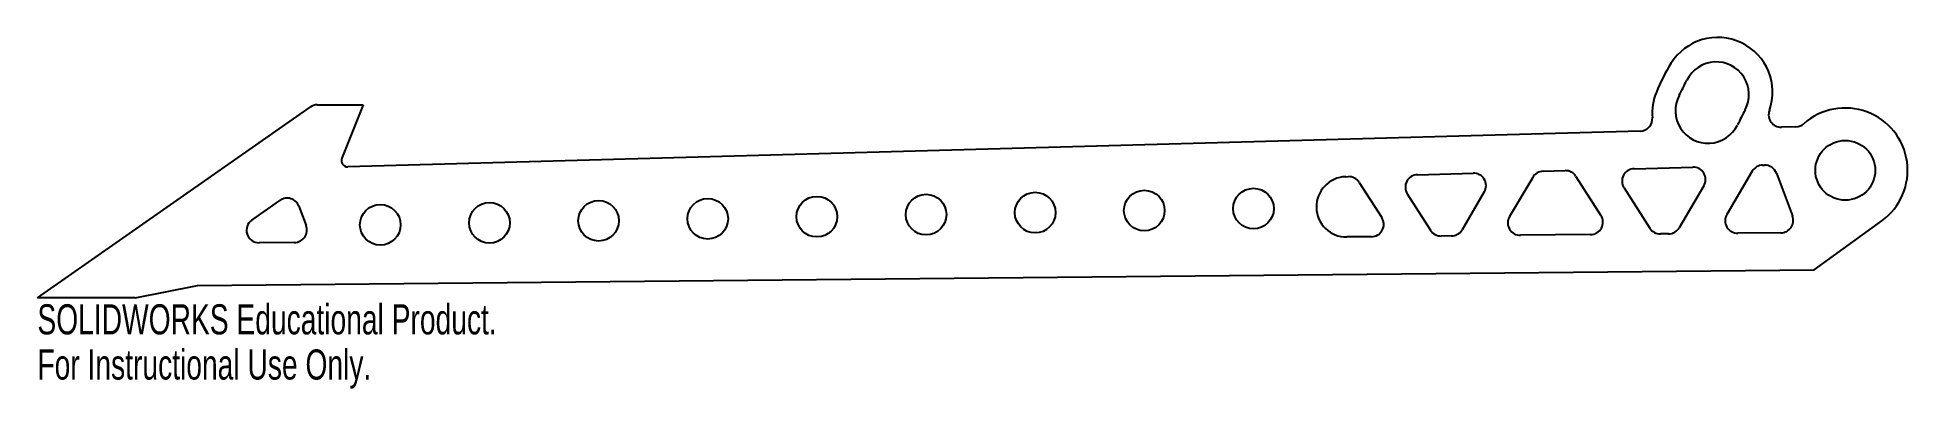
# Model space of a CAD drawing. Header units: millimetres. Extents: x -267 to 33, y 52 to 109.
import ezdxf

# ---------------------------------------------------------------- set-up
doc = ezdxf.new("R2010")
doc.units = ezdxf.units.MM
doc.styles.add('SLDTEXTSTYLE0', font='TXT', dxfattribs={"width": 0.7})

msp = doc.modelspace()

# ---------------------------------------------------------------- linework, layer by layer
at = {"color": 7, "linetype": 'Continuous', "lineweight": 25}
for p, q in [((-266.8, 66.76), (-223.05, 97.4)), ((-221.9, 97.76), (-214.53, 97.76)), ((-214.53, 97.76), (-217.96, 89.18)), ((-9.68, 93.53), (-217.01, 87.8)), ((15.29, 94.22), (12.97, 94.15)), ((-25.27, 87.09), (-21.74, 87.19)), ((-10.66, 87.5), (-1.26, 87.76)), ((8.28, 87.08), (4.2, 80.16)), ((9.94, 88.07), (10.23, 88.07)), ((-56.94, 86.22), (-56.5, 86.23)), ((-54.76, 85.31), (-51.15, 79.65)), ((-45.42, 86.54), (-36.48, 86.78)), ((-26.94, 86.11), (-30.64, 79.82)), ((-20, 86.27), (-15.99, 79.99)), ((-12.29, 84.42), (-8.15, 77.95)), ((0.52, 84.74), (-3.44, 78.02)), ((12.16, 86.78), (14.73, 79.91)), ((-232.41, 79.25), (-227.89, 82.41)), ((-224.87, 81.48), (-223.7, 78.36)), ((-47.05, 83.46), (-43.31, 77.61)), ((-34.7, 83.77), (-38.28, 77.69)), ((18.2, 71.26), (29.07, 79.14)), ((-225.55, 75.66), (-231.24, 75.61)), ((-52.81, 76.58), (-56.75, 76.54)), ((-39.98, 76.7), (-41.61, 76.69)), ((-17.65, 76.92), (-28.9, 76.81)), ((-5.14, 77.04), (-6.45, 77.02)), ((12.88, 77.21), (5.94, 77.14)), ((-241.1, 68.76), (18.2, 71.26)), ((-251.1, 66.76), (-266.8, 66.76)), ((-251.1, 66.76), (-241.1, 68.76))]:
    msp.add_line(p, q, dxfattribs=at)
for centre, radius in [((23.2, 87.24), 4.8), ((-89.24, 80.78), 3.26), ((-71.73, 81.1), 3.26), ((-211.8, 78.5), 3.26), ((-194.29, 78.82), 3.26), ((-176.78, 79.15), 3.26), ((-159.27, 79.47), 3.26), ((-141.76, 79.8), 3.26), ((-124.25, 80.13), 3.26), ((-106.74, 80.45), 3.26)]:
    msp.add_circle(centre, radius, dxfattribs=at)
for centre, radius, start, end in [((2.74, 99.78), 8.8, 340.3869, 148.5), ((23.2, 87.24), 32.8, 148.5, 157.5), ((2.5, 99.39), 5.25, 332.2179, 153.7821), ((1.03, 96.42), 8.8, 157.5, 184.7561), ((1.2, 96.83), 5.25, 152.2179, 333.7821), ((-91.92, 145.89), 100, 332.2179, 333.7821), ((-221.9, 95.76), 2, 90, 125), ((95.62, 50.34), 100, 152.2179, 153.7821), ((12.91, 96.15), 2, 160.3869, 271.5811), ((23.2, 87.24), 10, 305.9365, 131.5674), ((-9.74, 95.53), 2, 271.5811, 4.7561), ((15.24, 96.22), 2, 271.5811, 311.5674), ((-217.04, 88.8), 1, 158.1986, 271.5811), ((-25.22, 85.09), 2, 91.5811, 149.5216), ((-21.68, 85.19), 2, 32.5784, 91.5811), ((-10.61, 85.5), 2, 91.5811, 212.5784), ((-1.21, 85.76), 2, 329.5216, 91.5811), ((10, 86.07), 2, 91.5811, 149.5216), ((10.28, 86.07), 2, 20.5524, 91.5811), ((-56.8, 81.38), 4.84, 91.5811, 270.5524), ((-56.45, 84.23), 2, 32.5784, 91.5811), ((-45.37, 84.54), 2, 91.5811, 212.5784), ((-36.42, 84.79), 2, 329.5216, 91.5811), ((-226.74, 80.78), 2, 20.5524, 125), ((-231.26, 77.61), 2, 125, 270.5524), ((-225.57, 77.66), 2, 270.5524, 20.5524), ((-52.83, 78.58), 2, 270.5524, 32.5784), ((-28.92, 78.81), 2, 149.5216, 270.5524), ((-17.67, 78.92), 2, 270.5524, 32.5784), ((-5.16, 79.04), 2, 270.5524, 329.5216), ((5.93, 79.14), 2, 149.5216, 270.5524), ((12.86, 79.21), 2, 270.5524, 20.5524), ((-41.63, 78.69), 2, 212.5784, 270.5524), ((-40, 78.7), 2, 270.5524, 329.5216), ((-6.47, 79.02), 2, 212.5784, 270.5524)]:
    msp.add_arc(centre, radius, start, end, dxfattribs=at)

# ---------------------------------------------------------------- texts
at = {"color": 7, "linetype": 'Continuous', "char_height": 4.8336, "attachment_point": 1, "style": 'SLDTEXTSTYLE0'}
for s, insert in [('SOLIDWORKS Educational Product.', (-266.8, 65.74)), ('For Instructional Use Only.', (-266.8, 58.49))]:
    msp.add_mtext(s, dxfattribs=dict(at, insert=insert))

doc.saveas('drawing.dxf')
